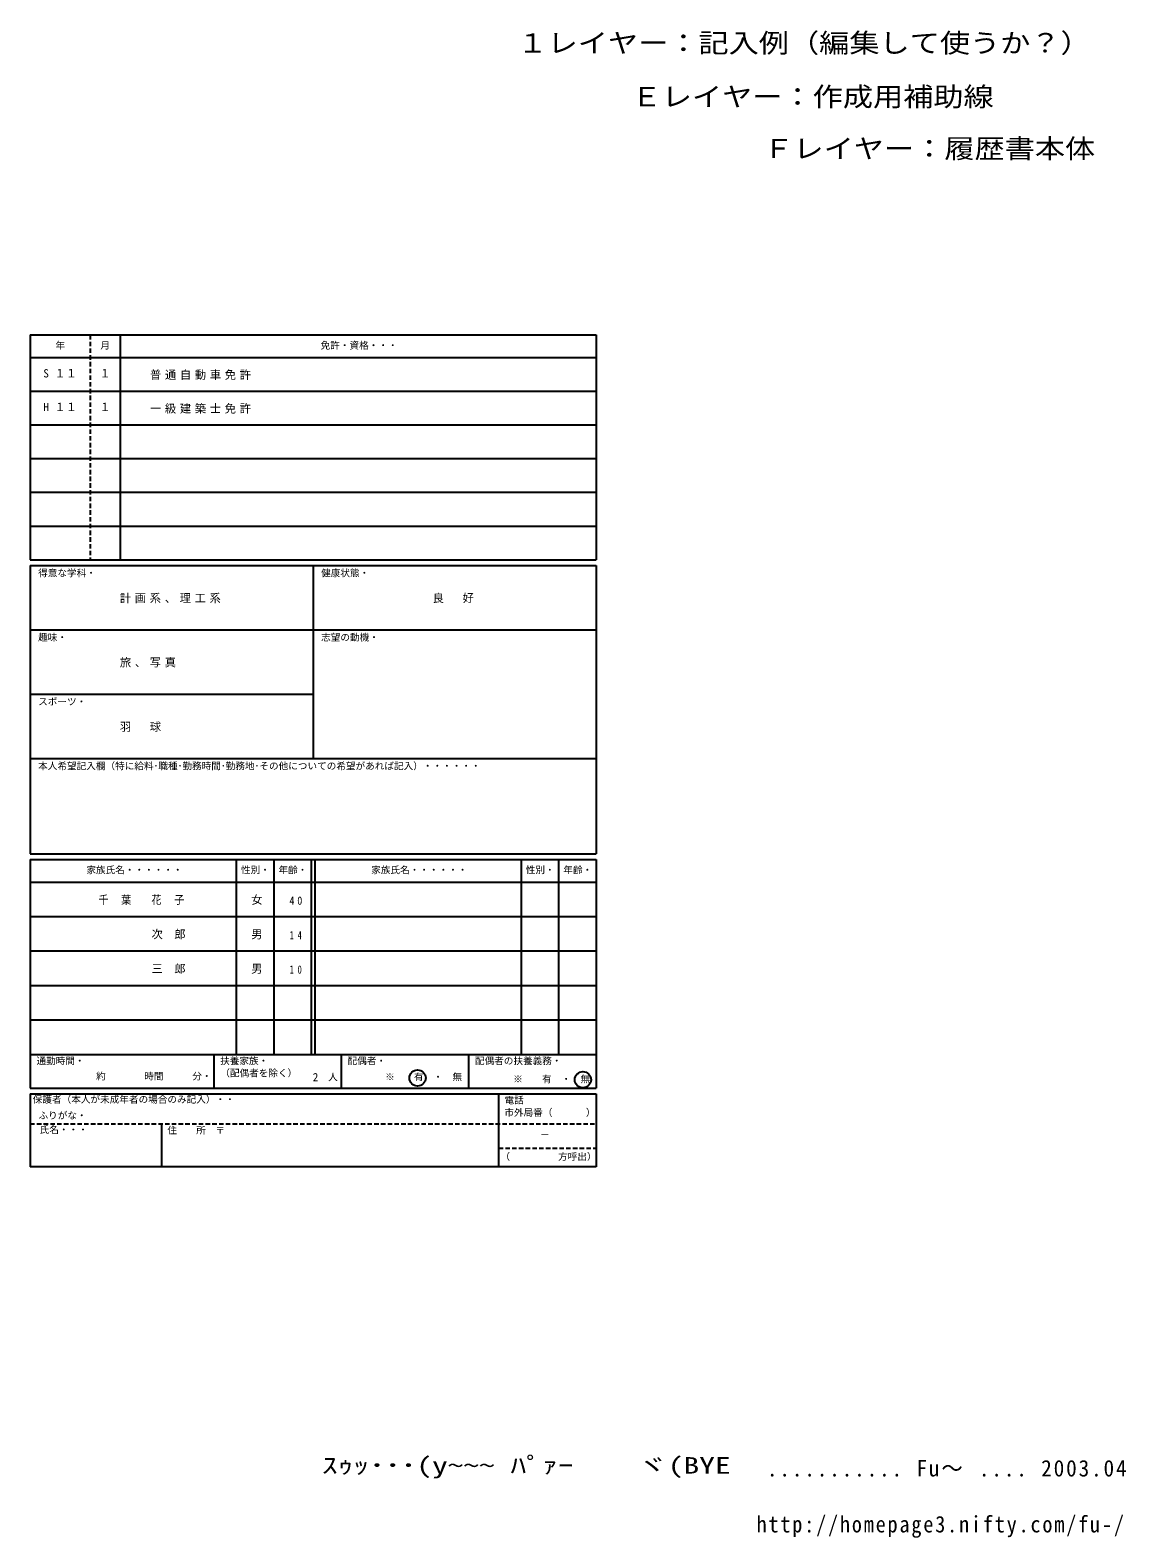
# Model space of a CAD drawing. Units: millimetres on the paper. Extents: x -283 to 285, y -202 to 200.
# Drawn here: x -7.8 to 284.5, y -202.2 to 200.2 of the extents above; entities that cross this region are included whole.
import ezdxf
from ezdxf.enums import TextEntityAlignment as Align

# ---------------------------------------------------------------- set-up
doc = ezdxf.new("R2010")
doc.units = ezdxf.units.MM
doc.linetypes.add('DASHED1', pattern=[1.8, 1.2, -0.6])
doc.layers.add('0-1', color=7, linetype='Continuous')
doc.layers.add('0-F', color=7, linetype='Continuous')
doc.styles.add('ＭＳ 明朝', font='')
doc.styles.get('ＭＳ 明朝').set_extended_font_data('MS Mincho')

msp = doc.modelspace()

# ---------------------------------------------------------------- linework, layer by layer
at = {"layer": '0-1'}
for centre in [(95.525, -79.421), (139.641, -79.887)]:
    msp.add_circle(centre, 2.159, dxfattribs=at)
at = {"layer": '0-F'}
for p, q in [((-7.847, 118.876), (143.153, 118.876)), ((-7.847, 118.876), (-7.847, 58.876)), ((16.153, 118.876), (16.153, 58.876)), ((143.153, 118.876), (143.153, 58.876)), ((-7.847, 112.876), (143.153, 112.876)), ((-7.847, 103.876), (143.153, 103.876)), ((-7.847, 94.876), (143.153, 94.876)), ((-7.847, 85.876), (143.153, 85.876)), ((-7.847, 76.876), (143.153, 76.876)), ((-7.847, 67.876), (143.153, 67.876)), ((-7.847, 58.876), (143.153, 58.876)), ((-7.847, 57.376), (-7.847, -19.624)), ((-7.847, 57.376), (143.153, 57.376)), ((67.653, 57.376), (67.653, 5.876)), ((143.153, 57.376), (143.153, -19.624)), ((-7.847, 40.21), (143.153, 40.21)), ((-7.847, 23.043), (67.653, 23.043)), ((-7.847, 5.876), (143.153, 5.876)), ((-7.847, -19.624), (143.153, -19.624)), ((-7.847, -21.124), (-7.847, -82.124)), ((-7.847, -21.124), (143.153, -21.124)), ((47.152, -21.124), (47.152, -73.124)), ((57.152, -21.124), (57.152, -73.124)), ((67.153, -21.124), (67.153, -73.124)), ((68.153, -21.124), (68.153, -73.124)), ((123.152, -21.124), (123.152, -73.124)), ((133.152, -21.124), (133.152, -73.124)), ((143.153, -21.124), (143.153, -82.124)), ((-7.847, -27.124), (143.153, -27.124)), ((-7.847, -36.324), (143.153, -36.324)), ((-7.847, -45.524), (143.153, -45.524)), ((-7.847, -54.724), (143.153, -54.724)), ((-7.847, -63.924), (143.153, -63.924)), ((-7.847, -73.124), (143.153, -73.124)), ((41.152, -73.124), (41.152, -82.124)), ((75.152, -73.124), (75.152, -82.124)), ((109.152, -73.124), (109.152, -82.124)), ((-7.847, -82.124), (143.153, -82.124)), ((-7.847, -83.624), (-7.847, -103.124)), ((-7.847, -83.624), (143.153, -83.624)), ((117.153, -83.624), (117.153, -103.124)), ((143.153, -83.624), (143.153, -103.124)), ((27.153, -91.624), (27.153, -103.124)), ((143.153, -103.124), (-7.847, -103.124))]:
    msp.add_line(p, q, dxfattribs=at)
at = {"layer": '0-F', "linetype": 'DASHED1'}
for p, q in [((8.153, 118.876), (8.153, 58.876)), ((-7.847, -91.624), (143.153, -91.624)), ((117.153, -98.124), (143.153, -98.124))]:
    msp.add_line(p, q, dxfattribs=at)

# ---------------------------------------------------------------- texts
at = {"layer": '0-1', "color": 2, "style": 'ＭＳ 明朝', "width": 1.15}
for s, p in [('１レイヤー：記入例（編集して使うか？）', (122.171, 192.688)), ('Ｅレイヤー：作成用補助線', (152.641, 178.357)), ('Ｆレイヤー：履歴書本体', (187.775, 164.52))]:
    msp.add_text(s, height=5.132, dxfattribs=at).set_placement(p, align=Align.BOTTOM_LEFT)
at = {"layer": '0-1', "style": 'ＭＳ 明朝'}
for s, p in [('S １１', (-4.347, 106.876)), ('１', (10.653, 106.876)), ('H １１', (-4.347, 97.876)), ('１', (10.653, 97.876)), ('2', (67.554, -80.957))]:
    msp.add_text(s, height=2.199, dxfattribs=at).set_placement(p, align=Align.BOTTOM_LEFT)
at = {"layer": '0-1', "color": 3, "style": 'ＭＳ 明朝', "width": 1.4}
msp.add_text(' ｽｩｯ･･･(y~~~ ﾊﾟｧｰ    ヾ(BYE', height=4.399, dxfattribs=at).set_placement((65.806, -186.339), align=Align.BOTTOM_LEFT)
at = {"layer": '0-1', "char_height": 2.199, "attachment_point": 7, "style": 'ＭＳ 明朝'}
for s, insert in [('\\T1.33;\u3000\u3000普通自動車免許', (16.153, 106.876)), ('\\T1.33;\u3000\u3000一級建築士免許', (16.153, 97.876)), ('\\T1.33;\u3000\u3000\u3000\u3000\u3000\u3000計画系、理工系', (-7.847, 47.293)), ('\\T1.33;\u3000\u3000\u3000\u3000\u3000\u3000\u3000\u3000良\u3000好', (67.653, 47.293)), ('\\T1.33;\u3000\u3000\u3000\u3000\u3000\u3000旅、写真', (-7.847, 30.126)), ('\\T1.33;\u3000\u3000\u3000\u3000\u3000\u3000羽\u3000球', (-7.847, 12.96)), ('\\T1.5;\\W0.9;\u3000\u3000\u3000\\~\\~\\~千\\~葉\\~\\~花\\~子', (-7.847, -33.224)), ('\\T1.33;\u3000女', (47.152, -33.224)), ('\\T1.55;\\W0.9;\u300040', (57.152, -33.224)), ('\\T1.35;\u3000\u3000\u3000\u3000\u3000\u3000\u3000\u3000次\\~郎', (-7.847, -42.424)), ('\\T1.33;\u3000男', (47.152, -42.424)), ('\\T1.89;\\W0.75;\\~\\~14', (57.152, -42.424)), ('\\T1.35;\u3000\u3000\u3000\u3000\u3000\u3000\u3000\u3000三\\~郎', (-7.847, -51.624)), ('\\T1.33;\u3000男', (47.152, -51.624)), ('\\T1.89;\\W0.75;\\~\\~10', (57.152, -51.624))]:
    msp.add_mtext(s, dxfattribs=dict(at, insert=insert))
at = {"layer": '0-1', "color": 3, "char_height": 4.399, "attachment_point": 7, "style": 'ＭＳ 明朝'}
for s, insert in [('\\T1.17;\\W0.95;...........\\~Fu～\\~....\\~2003.04', (188.722, -185.845)), ('\\T1.18;\\W0.9;http://homepage3.nifty.com/fu-/', (185.966, -202.153))]:
    msp.add_mtext(s, dxfattribs=dict(at, insert=insert))
at = {"layer": '0-F', "style": 'ＭＳ 明朝'}
for s, p in [('年', (-1.098, 114.626)), ('月', (10.903, 114.626)), ('免許・資格・・・', (69.653, 114.626)), ('得意な学科・', (-5.714, 53.876)), ('健康状態・', (69.786, 53.876)), ('趣味・', (-5.714, 36.71)), ('志望の動機・', (69.786, 36.71)), ('スポーツ・', (-5.714, 19.543)), ('本人希望記入欄（特に給料･職種･勤務時間･勤務地･その他についての希望があれば記入）・・・・・・', (-5.714, 2.376)), ('家族氏名・・・・・・', (7.153, -25.374)), ('性別・', (48.403, -25.374)), ('年齢・', (58.402, -25.374)), ('家族氏名・・・・・・', (83.152, -25.374)), ('性別・', (124.402, -25.374)), ('年齢・', (134.403, -25.374)), ('通勤時間・', (-6.168, -76.32)), ('扶養家族・', (42.832, -76.32)), ('配偶者・', (76.832, -76.32)), ('配偶者の扶養義務・', (110.832, -76.32)), ('約\u3000\u3000\u3000\u3000時間\u3000\u3000\u3000分・', (9.761, -80.414)), ('（配偶者を除く）', (42.884, -79.572)), ('人', (71.684, -80.67)), ('※\u3000\u3000有\u3000・\u3000無', (86.863, -80.619)), ('※\u3000\u3000有\u3000・\u3000無', (121.047, -81.182)), ('保護者（本人が未成年者の場合のみ記入）・・', (-7.152, -86.607)), ('電話', (118.728, -86.794)), ('ふりがな・', (-5.634, -90.897)), ('市外局番（\u3000\u3000 \u3000）', (118.677, -90.117)), ('氏名・・・', (-5.304, -94.692)), ('住\u3000\u3000所\u3000〒', (28.76, -94.857)), ('－', (128.208, -95.976)), ('（\u3000\u3000\u3000\u3000\u3000方呼出）', (117.629, -101.878))]:
    msp.add_text(s, height=1.833, dxfattribs=at).set_placement(p, align=Align.BOTTOM_LEFT)

doc.saveas('drawing.dxf')
